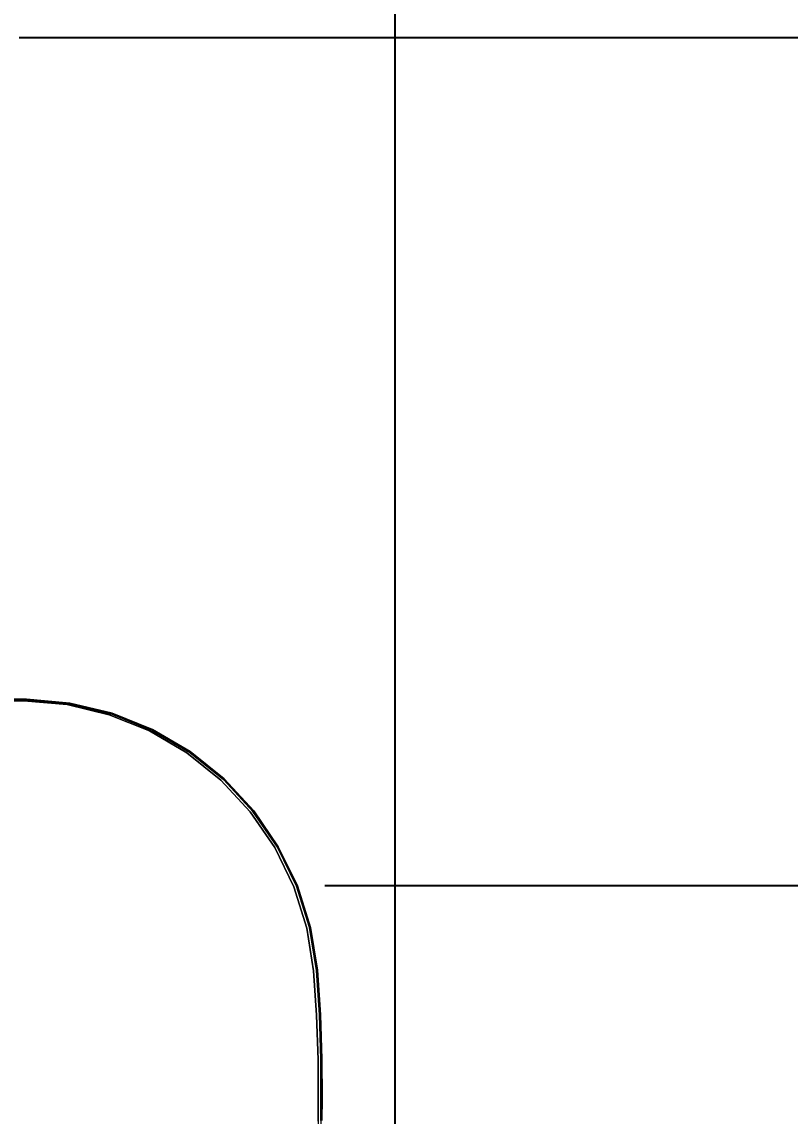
# Model space of a CAD drawing. Header units: centimetres. Extents: x -48696 to 156237, y -5617 to 29024.
# Drawn here: x 88791.1 to 88829.5, y 12464.7 to 12519.4 of the extents above; entities that cross this region are included whole.
import ezdxf

# ---------------------------------------------------------------- set-up
doc = ezdxf.new("R2010")
doc.units = ezdxf.units.CM
doc.layers.add('Moveis', color=1, linetype='Continuous', lineweight=9)
doc.layers.add('Piso', color=55, linetype='Continuous')
doc.styles.add('Valéria', font='romantic.ttf', dxfattribs={"height": 10})
doc.dimstyles.new('Cota - 50', dxfattribs={"dimtxt": 10, "dimasz": 5, "dimexe": 10, "dimexo": 20, "dimgap": 5, "dimtad": 1, "dimtxsty": 'Valéria', "dimblk": 'DOT', "dimcen": 0, "dimclrd": 12, "dimclre": 12, "dimclrt": 2, "dimazin": 2, "dimtfac": 1, "dimtix": 1, "dimtmove": 0, "dimatfit": 3, "dimldrblk": 'DOT', "dimfxl": 1, "dimarcsym": 0})

# ---------------------------------------------------------------- blocks, each defined once
blk = doc.blocks.new('_Dot')
at = {"color": 0, "linetype": 'ByBlock', "lineweight": -2}
blk.add_line((-0.5, 0), (-1, 0), dxfattribs=at)
at = {"color": 0, "linetype": 'ByBlock', "const_width": 0.5}
blk.add_lwpolyline([(-0.25, 0, 1), (0.25, 0, 1)], format="xyb", close=True, dxfattribs=at)
blk = doc.blocks.new('*D1520')
at = {"color": 12, "lineweight": -2, "transparency": 16777216}
for p, q in [((88785.196, 14403.776), (88901.422, 14460.652)), ((90063.729, 12062.681), (88894.638, 14451.765)), ((89958.682, 12005.71), (90074.909, 12062.585))]:
    blk.add_line(p, q, dxfattribs=at)
at = {"layer": 'Defpoints', "color": 0, "transparency": 16777216}
for p in [(88892.44, 14456.256), (88767.231, 14394.986), (89940.718, 11996.919)]:
    blk.add_point(p, dxfattribs=at)
at = {"color": 12, "lineweight": -2, "transparency": 16777216, "xscale": 5, "yscale": 5, "zscale": 5}
for p, rotation in [((88892.44, 14456.256), 116.0746693799297), ((90065.926, 12058.19), 296.0746693799297)]:
    blk.add_blockref('_Dot', p, dxfattribs=dict(at, rotation=rotation))
at = {"color": 2, "transparency": 16777216, "insert": (89488.298, 13261.683), "char_height": 10, "attachment_point": 5, "rotation": 296.0747, "style": 'Valéria'}
blk.add_mtext('2666', dxfattribs=at)

msp = doc.modelspace()

# ---------------------------------------------------------------- hatches: boundary and pattern name
h = msp.add_hatch()
h.set_pattern_fill('GRASS2', color=74, scale=15, pattern_type=2)
h.set_pattern_definition([(360, (103476.319, -68023.644), (15, 15), [2.25, -0.45, 0.6, -0.45, 2.25, -9]), (360, (103475.569, -68023.194), (15, 15), [1.5, -1.125, 2.25, -1.125, 1.5, -7.5]), (360, (103480.819, -68017.194), (15, 15), [1.875, -0.75, 1.875, -10.5]), (360, (103473.319, -68014.194), (15, 15), [0.75, -1.5, 0.75, -12]), (90, (103474.819, -68014.194), (-15, 15), [1.35, -13.65]), (90, (103479.319, -68023.194), (-15, 15), [1.5, -13.5]), (90, (103483.069, -68017.194), (-15, 15), [1.5, -13.5]), (45, (103481.269, -68023.344), (8e-15, 15), [1.5, -19.7132034]), (135, (103477.369, -68023.344), (-15, 8e-15), [1.5, -19.7132034]), (63.434949, (103480.819, -68023.269), (8e-10, 15), [1.5, -32.0410197]), (75.9637565, (103480.069, -68023.1943), (5e-10, 15), [1.5, -60.3465844]), (75.9637565, (103483.819, -68017.1943), (5e-10, 15), [1.2, -60.6465844]), (75.9637565, (103475.119, -68014.1943), (5e-10, 15), [1.05, -60.7965844]), (104.0362435, (103478.569, -68023.1943), (-5e-10, 15), [1.5, -60.3465844]), (104.0362435, (103482.319, -68017.1943), (-5e-10, 15), [1.2, -60.6465844]), (104.0362435, (103474.519, -68014.1943), (-5e-10, 15), [1.05, -60.7965844]), (116.565051, (103477.819, -68023.269), (-6e-09, 15), [1.5, -32.041002])])
h.paths.add_polyline_path([(89280.43687, 12430.75483), (89280.43687, 12440.75483), (89246.00067, 12440.75483), (89246.00067, 12430.75483)], flags=17)
h.paths.add_polyline_path([(89279.1189, 12360.75483), (89279.1189, 12370.75483), (89246.00067, 12370.75483), (89246.00067, 12360.75483)], flags=17)
h.paths.add_polyline_path([(89278.97084, 12290.75483), (89278.97084, 12300.75483), (89246.00067, 12300.75483), (89246.00067, 12290.75483)], flags=17)
h.paths.add_polyline_path([(89278.9218, 12220.75483), (89278.9218, 12230.75483), (89246.00067, 12230.75483), (89246.00067, 12220.75483)], flags=17)
h.paths.add_polyline_path([(89279.15296, 12150.75483), (89279.15296, 12160.75483), (89246.00067, 12160.75483), (89246.00067, 12150.75483)], flags=17)
h.paths.add_polyline_path([(89281.80252, 12090.75483), (89281.80252, 12080.75483), (89245.38007, 12080.75483), (89245.38007, 12090.75483)], flags=17)
h.paths.add_polyline_path([(89456.0601, 12090.79165), (89456.0601, 12081.50706), (89505.72097, 12081.50706), (89505.72097, 12090.79165)], flags=17)
h.paths.add_polyline_path([(89458.88747, 12150.75483), (89458.88747, 12160.5922), (89505.33439, 12160.5922), (89505.33439, 12150.75483)], flags=17)
h.paths.add_polyline_path([(89459.52175, 12220.5922), (89459.52175, 12231.87084), (89505.17351, 12231.87084), (89505.17351, 12220.5922)], flags=17)
h.paths.add_polyline_path([(89459.57152, 12291.87084), (89459.57152, 12301.94935), (89505.22261, 12301.94935), (89505.22261, 12291.87084)], flags=17)
h.paths.add_polyline_path([(89459.58694, 12361.94935), (89459.58694, 12370.75483), (89505.62487, 12370.75483), (89505.62487, 12361.94935)], flags=17)
h.paths.add_polyline_path([(89459.25563, 12430.75483), (89459.25563, 12440.65191), (89506.97521, 12440.65191), (89506.97521, 12430.75483)], flags=17)
h.paths.add_polyline_path([(89683.62005, 12089.93947), (89683.62005, 12079.93947), (89752.86926, 12079.93947), (89752.86926, 12089.93947)], flags=17)
h.paths.add_polyline_path([(89685.27742, 12159.93947), (89685.27742, 12149.93947), (89752.98153, 12149.93947), (89752.98153, 12159.93947)], flags=17)
h.paths.add_polyline_path([(89685.77218, 12229.93947), (89685.77218, 12219.93947), (89753.0938, 12219.93947), (89753.0938, 12229.93947)], flags=17)
h.paths.add_polyline_path([(89685.82107, 12299.93947), (89685.82107, 12289.93947), (89754.22021, 12289.93947), (89754.22021, 12299.93947)], flags=17)
h.paths.add_polyline_path([(89685.77463, 12370.07481), (89685.77463, 12359.93947), (89753.31834, 12359.93947), (89753.31834, 12370.07481)], flags=17)
h.paths.add_polyline_path([(89719.78879, 12440.93928), (89719.78879, 12429.93928), (89685.23134, 12429.93928), (89685.23134, 12440.93928)], flags=17)
edge = h.paths.add_edge_path()
edge.add_line((88740.86032, 12270.26413), (88740.68262, 11965.59327))
edge.add_line((88740.68262, 11965.59327), (89126.82176, 11977.28268))
edge.add_line((89126.82176, 11977.28268), (89126.76163, 12269.72123))
edge.add_line((89126.76163, 12269.72123), (88740.85995, 12269.64188))
edge.add_line((89222.09058, 13304.11184), (89222.0375, 13121.57374))
edge.add_line((89222.0375, 13121.57374), (89312.09058, 13121.54755))
edge.add_line((89312.09058, 13121.54755), (89312.09058, 12874.88854))
edge.add_line((89312.09058, 12874.88854), (89447.16489, 12874.88854))
edge.add_line((89447.16489, 12874.88854), (89447.16489, 12510.75483))
edge.add_line((89447.16489, 12510.75483), (89246.00067, 12510.75483))
edge.add_line((89246.00067, 12510.75483), (89245.99484, 12500.75483))
edge.add_line((89245.99484, 12500.75483), (89312.66297, 12500.75483))
edge.add_line((89312.66297, 12500.75483), (89313.00072, 12503.05101))
edge.add_line((89313.00072, 12503.05101), (89317.96242, 12505.15301))
edge.add_line((89317.96242, 12505.15301), (89317.96242, 12500.75483))
edge.add_line((89317.96242, 12500.75483), (89333.17339, 12501.29726))
edge.add_line((89333.17339, 12501.29726), (89352.48617, 12504.07541))
edge.add_line((89352.48617, 12504.07541), (89365.7654, 12504.70692))
edge.add_line((89365.7654, 12504.70692), (89376.10764, 12504.38828))
edge.add_line((89376.10764, 12504.38828), (89386.96522, 12503.70443))
edge.add_line((89386.96522, 12503.70443), (89396.5511, 12503.10066))
edge.add_line((89396.5511, 12503.10066), (89410.17953, 12500.65191))
edge.add_line((89410.17953, 12500.65191), (89421.67866, 12500.65191))
edge.add_line((89421.67866, 12500.65191), (89422.22705, 12504.38096))
edge.add_line((89422.22705, 12504.38096), (89426.49576, 12503.14618))
edge.add_line((89426.49576, 12503.14618), (89427.27607, 12500.19941))
edge.add_line((89427.27607, 12500.19941), (89610.17953, 12500.65191))
edge.add_line((89610.17953, 12500.65191), (89610.00275, 12497.84508))
edge.add_line((89610.00275, 12497.84508), (89647.62231, 12492.5779))
edge.add_line((89647.62231, 12492.5779), (89648.46672, 12498.31992))
edge.add_line((89648.46672, 12498.31992), (89652.73543, 12497.08514))
edge.add_line((89652.73543, 12497.08514), (89654.29606, 12491.1916))
edge.add_line((89654.29606, 12491.1916), (89661.35997, 12488.332))
edge.add_line((89661.35997, 12488.332), (89661.35649, 12497.00348))
edge.add_line((89661.35649, 12497.00348), (89693.28374, 12497.01627))
edge.add_line((89693.28374, 12497.01627), (89310.49673, 13303.77824))
edge.add_line((89310.49673, 13303.77824), (89222.09058, 13304.0973))
edge.add_line((89245.86009, 12269.73464), (89226.82629, 12269.72124))
edge.add_line((89226.82629, 12269.72124), (89226.82629, 12011.32984))
edge.add_line((89226.82629, 12011.32984), (89753.76365, 12010.26812))
edge.add_line((89753.76365, 12010.26812), (89753.76365, 11996.26179))
edge.add_line((89753.76365, 11996.26179), (89927.48199, 12001.52069))
edge.add_line((89927.48199, 12001.52069), (89753.33442, 12369.96645))
edge.add_line((89753.33442, 12369.96645), (89752.77303, 12019.94105))
edge.add_line((89752.77303, 12019.94105), (89653.76365, 12019.94105))
edge.add_line((89653.76365, 12019.94105), (89653.76365, 12034.78196))
edge.add_line((89653.76365, 12034.78196), (89616.36953, 12027.06818))
edge.add_line((89616.36953, 12027.06818), (89594.57193, 12026.02632))
edge.add_line((89594.57193, 12026.02632), (89594.89605, 12020.19426))
edge.add_line((89594.89605, 12020.19426), (89394.89605, 12020.19426))
edge.add_line((89394.89605, 12020.19426), (89394.89605, 12034.00669))
edge.add_line((89394.89605, 12034.00669), (89368.33225, 12032.08736))
edge.add_line((89368.33225, 12032.08736), (89345.38007, 12033.69833))
edge.add_line((89345.38007, 12033.69833), (89345.38007, 12020.59445))
edge.add_line((89345.38007, 12020.59445), (89245.38007, 12020.75483))
edge.add_line((89245.38007, 12020.75483), (89245.20487, 12269.73418))
at = {"layer": 'Piso'}
h = msp.add_hatch(dxfattribs=at)
h.set_pattern_fill('ANSI37', color=256, scale=13.333333, angle=45)
h.set_pattern_definition([(90, (107309.408, -5346.1), (-42.33333, 3e-14), []), (180, (107309.408, -5346.1), (-3e-14, -42.33333), [])])
h.paths.add_polyline_path([(88890.6838, 12334.68847), (88740.89787, 12334.64189), (88740.91932, 12360.23429), (88742.61608, 12360.15078), (88742.46032, 12366.99897), (88745.09174, 12366.99897), (88751.8393, 12367.50729), (88751.8393, 12368.63429), (88780.06563, 12368.63429), (88780.06563, 12356.06262), (88810.74752, 12356.06262), (88810.74752, 12386.80595), (88780.06563, 12386.80595), (88780.06563, 12374.23429), (88751.8393, 12374.23429), (88751.8393, 12375.36129), (88747.82949, 12375.36129), (88745.09174, 12375.8696), (88742.46032, 12375.8696), (88742.4179, 12382.67301), (88740.92588, 12382.67388), (88740.88143, 12414.65767), (88890.73046, 12414.68848)])
h.paths.add_polyline_path([(88890.73455, 12421.68848), (88740.94862, 12421.65768), (88740.94862, 12424.64094), (88745.17836, 12424.64094), (88745.17836, 12426.44055), (88746.1719, 12426.74023), (88746.44704, 12444.47885), (88744.07779, 12444.5156), (88742.87297, 12442.41424), (88744.36459, 12441.55901), (88745.17836, 12428.90761), (88740.95285, 12428.91007), (88740.97108, 12460.163), (88744.41367, 12460.163), (88744.41367, 12462.0137), (88746.2771, 12462.0137), (88746.2771, 12463.92048), (88748.3124, 12463.92048), (88748.3124, 12446.55131), (88807.53063, 12447.24654), (88807.53063, 12467.9768), (88804.98593, 12484.69093), (88787.50607, 12488.24534), (88748.3124, 12485.55632), (88748.3124, 12468.18715), (88746.17576, 12468.18715), (88746.17576, 12470.08415), (88744.25357, 12470.30919), (88744.16059, 12471.83846), (88740.97789, 12471.83846), (88740.99748, 12486.83485), (88742.00202, 12486.23291), (88743.43689, 12486.23291), (88743.14728, 12487.79811), (88745.9623, 12487.78439), (88745.94886, 12485.02846), (88747.34115, 12485.22689), (88747.57741, 12487.62618), (88748.00789, 12487.77331), (88748.5672, 12492.01865), (88751.06056, 12492.59784), (88751.06056, 12497.97043), (88751.06056, 12498.97331), (88790.99372, 12498.97331), (88791.03672, 12572.69916), (88796.34427, 12572.69916), (88796.34427, 12577.69916), (88878.34531, 12577.88747), (88878.3526, 12574.71137), (88875.35261, 12574.70448), (88875.5191, 12502.20467), (88872.01911, 12502.19663), (88872.07196, 12505.47688), (88866.30965, 12504.99932), (88866.30965, 12498.72447), (88871.73494, 12495.72966), (88872.38783, 12499.69747), (88875.52486, 12499.69747), (88875.53403, 12495.70468), (88878.53402, 12495.71157), (88878.52484, 12499.71156), (88882.02483, 12499.7196), (88882.03204, 12496.57767), (88886.0336, 12496.57767), (88887.59238, 12499.184), (88887.59238, 12502.83703), (88885.94315, 12505.3956), (88881.59652, 12505.3956), (88882.01909, 12502.21959), (88878.5191, 12502.21156), (88878.3572, 12572.71137), (88888.35717, 12572.71343), (88888.35676, 12574.71074), (88890.8238, 12574.7191)])

# ---------------------------------------------------------------- linework, layer by layer
at = {"layer": 'Moveis'}
for p, q in [((88791.36971, 12485.55632), (88748.3124, 12485.55632)), ((88791.36936, 12485.50946), (88748.3124, 12485.50946)), ((88757.09376, 12485.48464), (88791.22976, 12485.48464)), ((88793.38765, 12485.29285), (88791.22976, 12485.48464)), ((88793.52725, 12485.31766), (88791.36936, 12485.50946)), ((88793.5345, 12485.36397), (88791.36971, 12485.55632)), ((88793.38765, 12485.29285), (88795.49417, 12484.78702)), ((88793.52725, 12485.31766), (88795.63377, 12484.81184)), ((88795.64776, 12484.85657), (88793.5345, 12485.36397)), ((88797.66389, 12484.04508), (88795.64776, 12484.85657)), ((88795.49417, 12484.78702), (88797.50387, 12483.97808)), ((88797.64347, 12484.00289), (88795.63377, 12484.81184)), ((88799.37339, 12482.88347), (88797.50387, 12483.97808)), ((88799.513, 12482.90829), (88797.64347, 12484.00289)), ((88799.53941, 12482.947), (88797.66389, 12484.04508)), ((88799.37339, 12482.88347), (88801.06241, 12481.52682)), ((88799.513, 12482.90829), (88801.20201, 12481.55163)), ((88801.23383, 12481.58604), (88799.53941, 12482.947)), ((88802.67407, 12479.96219), (88801.20201, 12481.55163)), ((88802.71062, 12479.99154), (88801.23383, 12481.58604)), ((88802.53447, 12479.93738), (88801.06241, 12481.52682)), ((88802.53447, 12479.93738), (88803.75783, 12478.14945)), ((88802.67407, 12479.96219), (88803.89743, 12478.17427)), ((88803.9379, 12478.19791), (88802.71062, 12479.99154)), ((88803.75783, 12478.14945), (88804.70608, 12476.20161)), ((88804.84569, 12476.22642), (88803.89743, 12478.17427)), ((88804.88919, 12476.24385), (88803.9379, 12478.19791)), ((88805.35878, 12474.13587), (88804.70608, 12476.20161)), ((88805.49838, 12474.16069), (88804.84569, 12476.22642)), ((88805.54398, 12474.17152), (88804.88919, 12476.24385)), ((88805.35878, 12474.13587), (88805.70184, 12471.99681)), ((88805.49838, 12474.16069), (88805.84144, 12472.02162)), ((88805.88814, 12472.02562), (88805.54398, 12474.17152)), ((88805.85376, 12469.77967), (88805.70184, 12471.99681)), ((88805.99336, 12469.80449), (88805.84144, 12472.02162)), ((88806.04016, 12469.80689), (88805.88814, 12472.02562)), ((88805.92976, 12467.55864), (88805.85376, 12469.77967)), ((88805.99336, 12469.80449), (88806.06936, 12467.58345)), ((88806.11622, 12467.58426), (88806.04016, 12469.80689)), ((88805.92976, 12464.49936), (88805.92976, 12467.55864)), ((88806.06936, 12467.58345), (88806.06936, 12464.52418)), ((88806.12573, 12465.63534), (88806.11622, 12467.58426)), ((88806.11622, 12464.52338), (88806.12573, 12465.63534))]:
    msp.add_line(p, q, dxfattribs=at)
for points, invisible_edges in [([(88795.64776, 12484.85657), (88795.64776, 12484.85657), (88793.5345, 12485.36397), (88800.67843, 12507.53895)], 13), ([(88795.64776, 12484.85657), (88795.64776, 12484.85657), (88793.5345, 12485.36397), (88800.67843, 12507.53895)], 13), ([(88795.64776, 12484.85657), (88795.64776, 12484.85657), (88793.5345, 12485.36397), (88800.67843, 12507.53895)], 13), ([(88795.64776, 12484.85657), (88795.64776, 12484.85657), (88793.5345, 12485.36397), (88800.67843, 12507.53895)], 13), ([(88795.64776, 12484.85657), (88795.64776, 12484.85657), (88793.5345, 12485.36397), (88800.67843, 12507.53895)], 13), ([(88797.66389, 12484.04508), (88797.66389, 12484.04508), (88795.64776, 12484.85657), (88800.67843, 12507.53895)], 13), ([(88797.66389, 12484.04508), (88797.66389, 12484.04508), (88795.64776, 12484.85657), (88800.67843, 12507.53895)], 13), ([(88797.66389, 12484.04508), (88797.66389, 12484.04508), (88795.64776, 12484.85657), (88800.67843, 12507.53895)], 13), ([(88797.66389, 12484.04508), (88797.66389, 12484.04508), (88795.64776, 12484.85657), (88800.67843, 12507.53895)], 13), ([(88797.66389, 12484.04508), (88797.66389, 12484.04508), (88795.64776, 12484.85657), (88800.67843, 12507.53895)], 13), ([(88799.53941, 12482.947), (88799.53941, 12482.947), (88797.66389, 12484.04508), (88800.67843, 12507.53895)], 13), ([(88799.53941, 12482.947), (88799.53941, 12482.947), (88797.66389, 12484.04508), (88800.67843, 12507.53895)], 13), ([(88799.53941, 12482.947), (88799.53941, 12482.947), (88797.66389, 12484.04508), (88800.67843, 12507.53895)], 13), ([(88799.53941, 12482.947), (88799.53941, 12482.947), (88797.66389, 12484.04508), (88800.67843, 12507.53895)], 13), ([(88799.53941, 12482.947), (88799.53941, 12482.947), (88797.66389, 12484.04508), (88800.67843, 12507.53895)], 13), ([(88799.53941, 12482.947), (88799.53941, 12482.947), (88800.67843, 12507.49906), (88801.23383, 12481.58604)], 6), ([(88799.53941, 12482.947), (88799.53941, 12482.947), (88800.67843, 12507.49906), (88801.23383, 12481.58604)], 6), ([(88799.53941, 12482.947), (88799.53941, 12482.947), (88800.67843, 12507.49906), (88801.23383, 12481.58604)], 6), ([(88799.53941, 12482.947), (88799.53941, 12482.947), (88800.67843, 12507.49906), (88801.23383, 12481.58604)], 6), ([(88799.53941, 12482.947), (88799.53941, 12482.947), (88800.67843, 12507.49906), (88801.23383, 12481.58604)], 6), ([(88793.5345, 12485.36397), (88793.5345, 12485.36397), (88791.36971, 12485.55632), (88792.81036, 12507.08306)], 13), ([(88793.5345, 12485.36397), (88793.5345, 12485.36397), (88791.36971, 12485.55632), (88792.81036, 12507.08306)], 13), ([(88793.5345, 12485.36397), (88793.5345, 12485.36397), (88791.36971, 12485.55632), (88792.81036, 12507.08306)], 13), ([(88793.5345, 12485.36397), (88793.5345, 12485.36397), (88791.36971, 12485.55632), (88792.81036, 12507.08306)], 13), ([(88793.5345, 12485.36397), (88793.5345, 12485.36397), (88791.36971, 12485.55632), (88792.81036, 12507.08306)], 13), ([(88801.23383, 12481.58604), (88801.23383, 12481.58604), (88802.27716, 12507.06706), (88802.71062, 12479.99154)], 6), ([(88801.23383, 12481.58604), (88801.23383, 12481.58604), (88802.27716, 12507.06706), (88802.71062, 12479.99154)], 6), ([(88801.23383, 12481.58604), (88801.23383, 12481.58604), (88802.27716, 12507.06706), (88802.71062, 12479.99154)], 6), ([(88801.23383, 12481.58604), (88801.23383, 12481.58604), (88802.27716, 12507.06706), (88802.71062, 12479.99154)], 6), ([(88801.23383, 12481.58604), (88801.23383, 12481.58604), (88802.27716, 12507.06706), (88802.71062, 12479.99154)], 6), ([(88803.9379, 12478.19791), (88803.9379, 12478.19791), (88802.71062, 12479.99154), (88802.74183, 12507.06706)], 13), ([(88803.9379, 12478.19791), (88803.9379, 12478.19791), (88802.71062, 12479.99154), (88802.74183, 12507.06706)], 13), ([(88803.9379, 12478.19791), (88803.9379, 12478.19791), (88802.71062, 12479.99154), (88802.74183, 12507.06706)], 13), ([(88803.9379, 12478.19791), (88803.9379, 12478.19791), (88802.71062, 12479.99154), (88802.74183, 12507.06706)], 13), ([(88803.9379, 12478.19791), (88803.9379, 12478.19791), (88802.71062, 12479.99154), (88802.74183, 12507.06706)], 13), ([(88804.88919, 12476.24385), (88804.88919, 12476.24385), (88803.9379, 12478.19791), (88803.97049, 12506.70051)], 13), ([(88804.88919, 12476.24385), (88804.88919, 12476.24385), (88803.9379, 12478.19791), (88803.97049, 12506.70051)], 13), ([(88804.88919, 12476.24385), (88804.88919, 12476.24385), (88803.9379, 12478.19791), (88803.97049, 12506.70051)], 13), ([(88804.88919, 12476.24385), (88804.88919, 12476.24385), (88803.9379, 12478.19791), (88803.97049, 12506.70051)], 13), ([(88804.88919, 12476.24385), (88804.88919, 12476.24385), (88803.9379, 12478.19791), (88803.97049, 12506.70051)], 13), ([(88805.54398, 12474.17152), (88805.54398, 12474.17152), (88804.88919, 12476.24385), (88804.95832, 12506.72678)], 13), ([(88805.54398, 12474.17152), (88805.54398, 12474.17152), (88804.88919, 12476.24385), (88804.95832, 12506.72678)], 13), ([(88805.54398, 12474.17152), (88805.54398, 12474.17152), (88804.88919, 12476.24385), (88804.95832, 12506.72678)], 13), ([(88805.54398, 12474.17152), (88805.54398, 12474.17152), (88804.88919, 12476.24385), (88804.95832, 12506.72678)], 13), ([(88805.54398, 12474.17152), (88805.54398, 12474.17152), (88804.88919, 12476.24385), (88804.95832, 12506.72678)], 13), ([(88805.88814, 12472.02562), (88805.88814, 12472.02562), (88805.54398, 12474.17152), (88805.6155, 12506.78611)], 13), ([(88805.88814, 12472.02562), (88805.88814, 12472.02562), (88805.54398, 12474.17152), (88805.6155, 12506.78611)], 13), ([(88805.88814, 12472.02562), (88805.88814, 12472.02562), (88805.54398, 12474.17152), (88805.6155, 12506.78611)], 13), ([(88805.88814, 12472.02562), (88805.88814, 12472.02562), (88805.54398, 12474.17152), (88805.6155, 12506.78611)], 13), ([(88805.88814, 12472.02562), (88805.88814, 12472.02562), (88805.54398, 12474.17152), (88805.6155, 12506.78611)], 13), ([(88806.04016, 12469.80689), (88806.04016, 12469.80689), (88805.88814, 12472.02562), (88805.94359, 12506.82531)], 13), ([(88806.04016, 12469.80689), (88806.04016, 12469.80689), (88805.88814, 12472.02562), (88805.94359, 12506.82531)], 13), ([(88806.04016, 12469.80689), (88806.04016, 12469.80689), (88805.88814, 12472.02562), (88805.94359, 12506.82531)], 13), ([(88806.04016, 12469.80689), (88806.04016, 12469.80689), (88805.88814, 12472.02562), (88805.94359, 12506.82531)], 13), ([(88806.04016, 12469.80689), (88806.04016, 12469.80689), (88805.88814, 12472.02562), (88805.94359, 12506.82531)], 13), ([(88806.11622, 12467.58426), (88806.11622, 12467.58426), (88806.04016, 12469.80689), (88806.10743, 12506.84774)], 13), ([(88806.11622, 12467.58426), (88806.11622, 12467.58426), (88806.04016, 12469.80689), (88806.10743, 12506.84774)], 13), ([(88806.11622, 12467.58426), (88806.11622, 12467.58426), (88806.04016, 12469.80689), (88806.10743, 12506.84774)], 13), ([(88806.11622, 12467.58426), (88806.11622, 12467.58426), (88806.04016, 12469.80689), (88806.10743, 12506.84774)], 13), ([(88806.11622, 12467.58426), (88806.11622, 12467.58426), (88806.04016, 12469.80689), (88806.10743, 12506.84774)], 13), ([(88806.12573, 12465.63534), (88806.12573, 12465.63534), (88806.11622, 12467.58426), (88806.18929, 12506.85966)], 13), ([(88806.12573, 12465.63534), (88806.12573, 12465.63534), (88806.11622, 12467.58426), (88806.18929, 12506.85966)], 13), ([(88806.12573, 12465.63534), (88806.12573, 12465.63534), (88806.11622, 12467.58426), (88806.18929, 12506.85966)], 13), ([(88806.12573, 12465.63534), (88806.12573, 12465.63534), (88806.11622, 12467.58426), (88806.18929, 12506.85966)], 13), ([(88806.12573, 12465.63534), (88806.12573, 12465.63534), (88806.11622, 12467.58426), (88806.18929, 12506.85966)], 13), ([(88791.36971, 12485.55632), (88791.36971, 12485.55632), (88748.3124, 12485.55632), (88749.48573, 12486.73896)], 13), ([(88791.36971, 12485.55632), (88791.36971, 12485.55632), (88748.3124, 12485.55632), (88749.48573, 12486.73896)], 13), ([(88791.36971, 12485.55632), (88791.36971, 12485.55632), (88748.3124, 12485.55632), (88749.48573, 12486.73896)], 13), ([(88791.36971, 12485.55632), (88791.36971, 12485.55632), (88748.3124, 12485.55632), (88749.48573, 12486.73896)], 13), ([(88791.36971, 12485.55632), (88791.36971, 12485.55632), (88748.3124, 12485.55632), (88749.48573, 12486.73896)], 13), ([(88791.36971, 12485.55632), (88791.36971, 12485.55632), (88791.36936, 12485.50946), (88748.3124, 12485.55632)], 6), ([(88791.36936, 12485.50946), (88791.36936, 12485.50946), (88757.09376, 12485.48464), (88748.3124, 12485.50946)], 6), ([(88791.22976, 12485.48464), (88791.22976, 12485.48464), (88757.09376, 12485.48464), (88791.36936, 12485.50946)], 13), ([(88791.22976, 12485.48464), (88791.22976, 12485.48464), (88757.22705, 12446.75923), (88757.09376, 12485.48464)], 6), ([(88791.22976, 12446.57336), (88791.22976, 12446.57336), (88757.47572, 12446.57336), (88791.22976, 12485.48464)], 13), ([(88793.38765, 12485.29285), (88793.38765, 12485.29285), (88791.22976, 12485.48464), (88791.36936, 12485.50946)], 13), ([(88793.38765, 12485.29285), (88793.38765, 12485.29285), (88791.22976, 12446.57336), (88791.22976, 12485.48464)], 6), ([(88793.52725, 12485.31766), (88793.52725, 12485.31766), (88791.36936, 12485.50946), (88791.36971, 12485.55632)], 13), ([(88793.52725, 12485.31766), (88793.52725, 12485.31766), (88793.38765, 12485.29285), (88791.36936, 12485.50946)], 6), ([(88793.5345, 12485.36397), (88793.5345, 12485.36397), (88793.52725, 12485.31766), (88791.36971, 12485.55632)], 6), ([(88792.72377, 12446.70615), (88792.72377, 12446.70615), (88791.22976, 12446.57336), (88793.38765, 12485.29285)], 13), ([(88793.22429, 12446.75064), (88793.22429, 12446.75064), (88792.72377, 12446.70615), (88793.38765, 12485.29285)], 13), ([(88793.38765, 12446.76516), (88793.38765, 12446.76516), (88793.22429, 12446.75064), (88793.38765, 12485.29285)], 13), ([(88795.49417, 12484.78702), (88795.49417, 12484.78702), (88793.38765, 12485.29285), (88793.52725, 12485.31766)], 13), ([(88795.49417, 12484.78702), (88795.49417, 12484.78702), (88793.38765, 12446.76516), (88793.38765, 12485.29285)], 6), ([(88795.63377, 12484.81184), (88795.63377, 12484.81184), (88793.52725, 12485.31766), (88793.5345, 12485.36397)], 13), ([(88795.63377, 12484.81184), (88795.63377, 12484.81184), (88795.49417, 12484.78702), (88793.52725, 12485.31766)], 6), ([(88795.64776, 12484.85657), (88795.64776, 12484.85657), (88795.63377, 12484.81184), (88793.5345, 12485.36397)], 6), ([(88797.64347, 12484.00289), (88797.64347, 12484.00289), (88795.63377, 12484.81184), (88795.64776, 12484.85657)], 13), ([(88797.66389, 12484.04508), (88797.66389, 12484.04508), (88797.64347, 12484.00289), (88795.64776, 12484.85657)], 6), ([(88794.13726, 12446.94516), (88794.13726, 12446.94516), (88793.38765, 12446.76516), (88795.49417, 12484.78702)], 13), ([(88795.49417, 12447.27098), (88795.49417, 12447.27098), (88794.13726, 12446.94516), (88795.49417, 12484.78702)], 13), ([(88797.50387, 12483.97808), (88797.50387, 12483.97808), (88795.49417, 12484.78702), (88795.63377, 12484.81184)], 13), ([(88797.50387, 12483.97808), (88797.50387, 12483.97808), (88795.49417, 12447.27098), (88795.49417, 12484.78702)], 6), ([(88797.64347, 12484.00289), (88797.64347, 12484.00289), (88797.50387, 12483.97808), (88795.63377, 12484.81184)], 6), ([(88797.50387, 12448.07993), (88797.50387, 12448.07993), (88795.49417, 12447.27098), (88797.50387, 12483.97808)], 13), ([(88799.37339, 12482.88347), (88799.37339, 12482.88347), (88797.50387, 12483.97808), (88797.64347, 12484.00289)], 13), ([(88799.37339, 12482.88347), (88799.37339, 12482.88347), (88797.50387, 12448.07993), (88797.50387, 12483.97808)], 6), ([(88799.513, 12482.90829), (88799.513, 12482.90829), (88797.64347, 12484.00289), (88797.66389, 12484.04508)], 13), ([(88799.513, 12482.90829), (88799.513, 12482.90829), (88799.37339, 12482.88347), (88797.64347, 12484.00289)], 6), ([(88799.53941, 12482.947), (88799.53941, 12482.947), (88799.513, 12482.90829), (88797.66389, 12484.04508)], 6), ([(88799.37339, 12449.17453), (88799.37339, 12449.17453), (88797.50387, 12448.07993), (88799.37339, 12482.88347)], 13), ([(88801.06241, 12481.52682), (88801.06241, 12481.52682), (88799.37339, 12482.88347), (88799.513, 12482.90829)], 13), ([(88801.06241, 12481.52682), (88801.06241, 12481.52682), (88799.37339, 12449.17453), (88799.37339, 12482.88347)], 6), ([(88801.20201, 12481.55163), (88801.20201, 12481.55163), (88799.513, 12482.90829), (88799.53941, 12482.947)], 13), ([(88801.20201, 12481.55163), (88801.20201, 12481.55163), (88801.06241, 12481.52682), (88799.513, 12482.90829)], 6), ([(88801.23383, 12481.58604), (88801.23383, 12481.58604), (88801.20201, 12481.55163), (88799.53941, 12482.947)], 6), ([(88802.53447, 12479.93738), (88802.53447, 12479.93738), (88801.06241, 12481.52682), (88801.20201, 12481.55163)], 13), ([(88802.67407, 12479.96219), (88802.67407, 12479.96219), (88801.20201, 12481.55163), (88801.23383, 12481.58604)], 13), ([(88802.67407, 12479.96219), (88802.67407, 12479.96219), (88802.53447, 12479.93738), (88801.20201, 12481.55163)], 6), ([(88802.71062, 12479.99154), (88802.71062, 12479.99154), (88802.67407, 12479.96219), (88801.23383, 12481.58604)], 6), ([(88801.06241, 12450.53119), (88801.06241, 12450.53119), (88799.37339, 12449.17453), (88801.06241, 12481.52682)], 13), ([(88802.53447, 12479.93738), (88802.53447, 12479.93738), (88801.06241, 12450.53119), (88801.06241, 12481.52682)], 6), ([(88802.53447, 12452.12063), (88802.53447, 12452.12063), (88801.06241, 12450.53119), (88802.53447, 12479.93738)], 13), ([(88803.75783, 12478.14945), (88803.75783, 12478.14945), (88802.53447, 12479.93738), (88802.67407, 12479.96219)], 13), ([(88803.75783, 12478.14945), (88803.75783, 12478.14945), (88802.53447, 12452.12063), (88802.53447, 12479.93738)], 6), ([(88803.89743, 12478.17427), (88803.89743, 12478.17427), (88802.67407, 12479.96219), (88802.71062, 12479.99154)], 13), ([(88803.89743, 12478.17427), (88803.89743, 12478.17427), (88803.75783, 12478.14945), (88802.67407, 12479.96219)], 6), ([(88803.9379, 12478.19791), (88803.9379, 12478.19791), (88803.89743, 12478.17427), (88802.71062, 12479.99154)], 6), ([(88803.75783, 12453.90855), (88803.75783, 12453.90855), (88802.53447, 12452.12063), (88803.75783, 12478.14945)], 13), ([(88804.70608, 12476.20161), (88804.70608, 12476.20161), (88803.75783, 12478.14945), (88803.89743, 12478.17427)], 13), ([(88804.70608, 12476.20161), (88804.70608, 12476.20161), (88803.75783, 12453.90855), (88803.75783, 12478.14945)], 6), ([(88804.84569, 12476.22642), (88804.84569, 12476.22642), (88803.89743, 12478.17427), (88803.9379, 12478.19791)], 13), ([(88804.84569, 12476.22642), (88804.84569, 12476.22642), (88804.70608, 12476.20161), (88803.89743, 12478.17427)], 6), ([(88804.88919, 12476.24385), (88804.88919, 12476.24385), (88804.84569, 12476.22642), (88803.9379, 12478.19791)], 6), ([(88804.70608, 12455.8564), (88804.70608, 12455.8564), (88803.75783, 12453.90855), (88804.70608, 12476.20161)], 13), ([(88805.35878, 12474.13587), (88805.35878, 12474.13587), (88804.70608, 12476.20161), (88804.84569, 12476.22642)], 13), ([(88805.35878, 12474.13587), (88805.35878, 12474.13587), (88804.70608, 12455.8564), (88804.70608, 12476.20161)], 6), ([(88805.49838, 12474.16069), (88805.49838, 12474.16069), (88804.84569, 12476.22642), (88804.88919, 12476.24385)], 13), ([(88805.49838, 12474.16069), (88805.49838, 12474.16069), (88805.35878, 12474.13587), (88804.84569, 12476.22642)], 6), ([(88805.54398, 12474.17152), (88805.54398, 12474.17152), (88805.49838, 12474.16069), (88804.88919, 12476.24385)], 6), ([(88805.35878, 12457.92213), (88805.35878, 12457.92213), (88804.70608, 12455.8564), (88805.35878, 12474.13587)], 13), ([(88805.70184, 12471.99681), (88805.70184, 12471.99681), (88805.35878, 12474.13587), (88805.49838, 12474.16069)], 13), ([(88805.70184, 12471.99681), (88805.70184, 12471.99681), (88805.35878, 12457.92213), (88805.35878, 12474.13587)], 6), ([(88805.84144, 12472.02162), (88805.84144, 12472.02162), (88805.49838, 12474.16069), (88805.54398, 12474.17152)], 13), ([(88805.84144, 12472.02162), (88805.84144, 12472.02162), (88805.70184, 12471.99681), (88805.49838, 12474.16069)], 6), ([(88805.88814, 12472.02562), (88805.88814, 12472.02562), (88805.84144, 12472.02162), (88805.54398, 12474.17152)], 6), ([(88805.70184, 12460.0612), (88805.70184, 12460.0612), (88805.35878, 12457.92213), (88805.70184, 12471.99681)], 13), ([(88805.85376, 12469.77967), (88805.85376, 12469.77967), (88805.70184, 12471.99681), (88805.84144, 12472.02162)], 13), ([(88805.85376, 12469.77967), (88805.85376, 12469.77967), (88805.70184, 12460.0612), (88805.70184, 12471.99681)], 6), ([(88805.99336, 12469.80449), (88805.99336, 12469.80449), (88805.84144, 12472.02162), (88805.88814, 12472.02562)], 13), ([(88805.99336, 12469.80449), (88805.99336, 12469.80449), (88805.85376, 12469.77967), (88805.84144, 12472.02162)], 6), ([(88806.04016, 12469.80689), (88806.04016, 12469.80689), (88805.99336, 12469.80449), (88805.88814, 12472.02562)], 6), ([(88805.85376, 12462.27833), (88805.85376, 12462.27833), (88805.70184, 12460.0612), (88805.85376, 12469.77967)], 13), ([(88805.92976, 12467.55864), (88805.92976, 12467.55864), (88805.85376, 12469.77967), (88805.99336, 12469.80449)], 13), ([(88805.92976, 12464.49936), (88805.92976, 12464.49936), (88805.85376, 12462.27833), (88805.85376, 12469.77967)], 13), ([(88805.92976, 12467.55864), (88805.92976, 12467.55864), (88805.92976, 12464.49936), (88805.85376, 12469.77967)], 4), ([(88806.06936, 12467.58345), (88806.06936, 12467.58345), (88805.99336, 12469.80449), (88806.04016, 12469.80689)], 13), ([(88806.06936, 12467.58345), (88806.06936, 12467.58345), (88805.99336, 12462.30315), (88805.99336, 12469.80449)], 6), ([(88806.11622, 12467.58426), (88806.11622, 12467.58426), (88806.06936, 12467.58345), (88806.04016, 12469.80689)], 6), ([(88805.92976, 12467.55864), (88805.92976, 12467.55864), (88805.99336, 12462.30315), (88805.92976, 12464.49936)], 6), ([(88806.06936, 12464.52418), (88806.06936, 12464.52418), (88805.99336, 12462.30315), (88806.06936, 12467.58345)], 4), ([(88806.06936, 12464.52418), (88806.06936, 12464.52418), (88806.06936, 12467.58345), (88806.11622, 12467.58426)], 13), ([(88806.12573, 12465.63534), (88806.12573, 12465.63534), (88806.11622, 12464.52338), (88806.11622, 12467.58426)], 4), ([(88806.12573, 12465.63534), (88806.12573, 12465.63534), (88827.88573, 12412.07229), (88806.11622, 12464.52338)], 6), ([(88806.12573, 12465.63534), (88806.12573, 12465.63534), (88827.88573, 12412.07229), (88806.11622, 12464.52338)], 6), ([(88806.12573, 12465.63534), (88806.12573, 12465.63534), (88827.88573, 12412.07229), (88806.11622, 12464.52338)], 6), ([(88806.12573, 12465.63534), (88806.12573, 12465.63534), (88827.88573, 12412.07229), (88806.11622, 12464.52338)], 6), ([(88806.12573, 12465.63534), (88806.12573, 12465.63534), (88827.88573, 12412.07229), (88806.11622, 12464.52338)], 6)]:
    msp.add_3dface(points, dxfattribs=dict(at, invisible_edges=invisible_edges))

# ---------------------------------------------------------------- dimensions: what is measured, and where the dimension line sits
dim = msp.add_aligned_dim(p1=(89940.71772, 11996.91907), p2=(88767.23138, 14394.98563), distance=-139.3961, text='2666', dimstyle='Cota - 50', override={"dimtxsty": 'Valéria'})
dim.commit()
dim.dimension.update_dxf_attribs({"geometry": '*D1520', "text_midpoint": (89488.29829, 13261.68325)})

doc.saveas('drawing.dxf')
